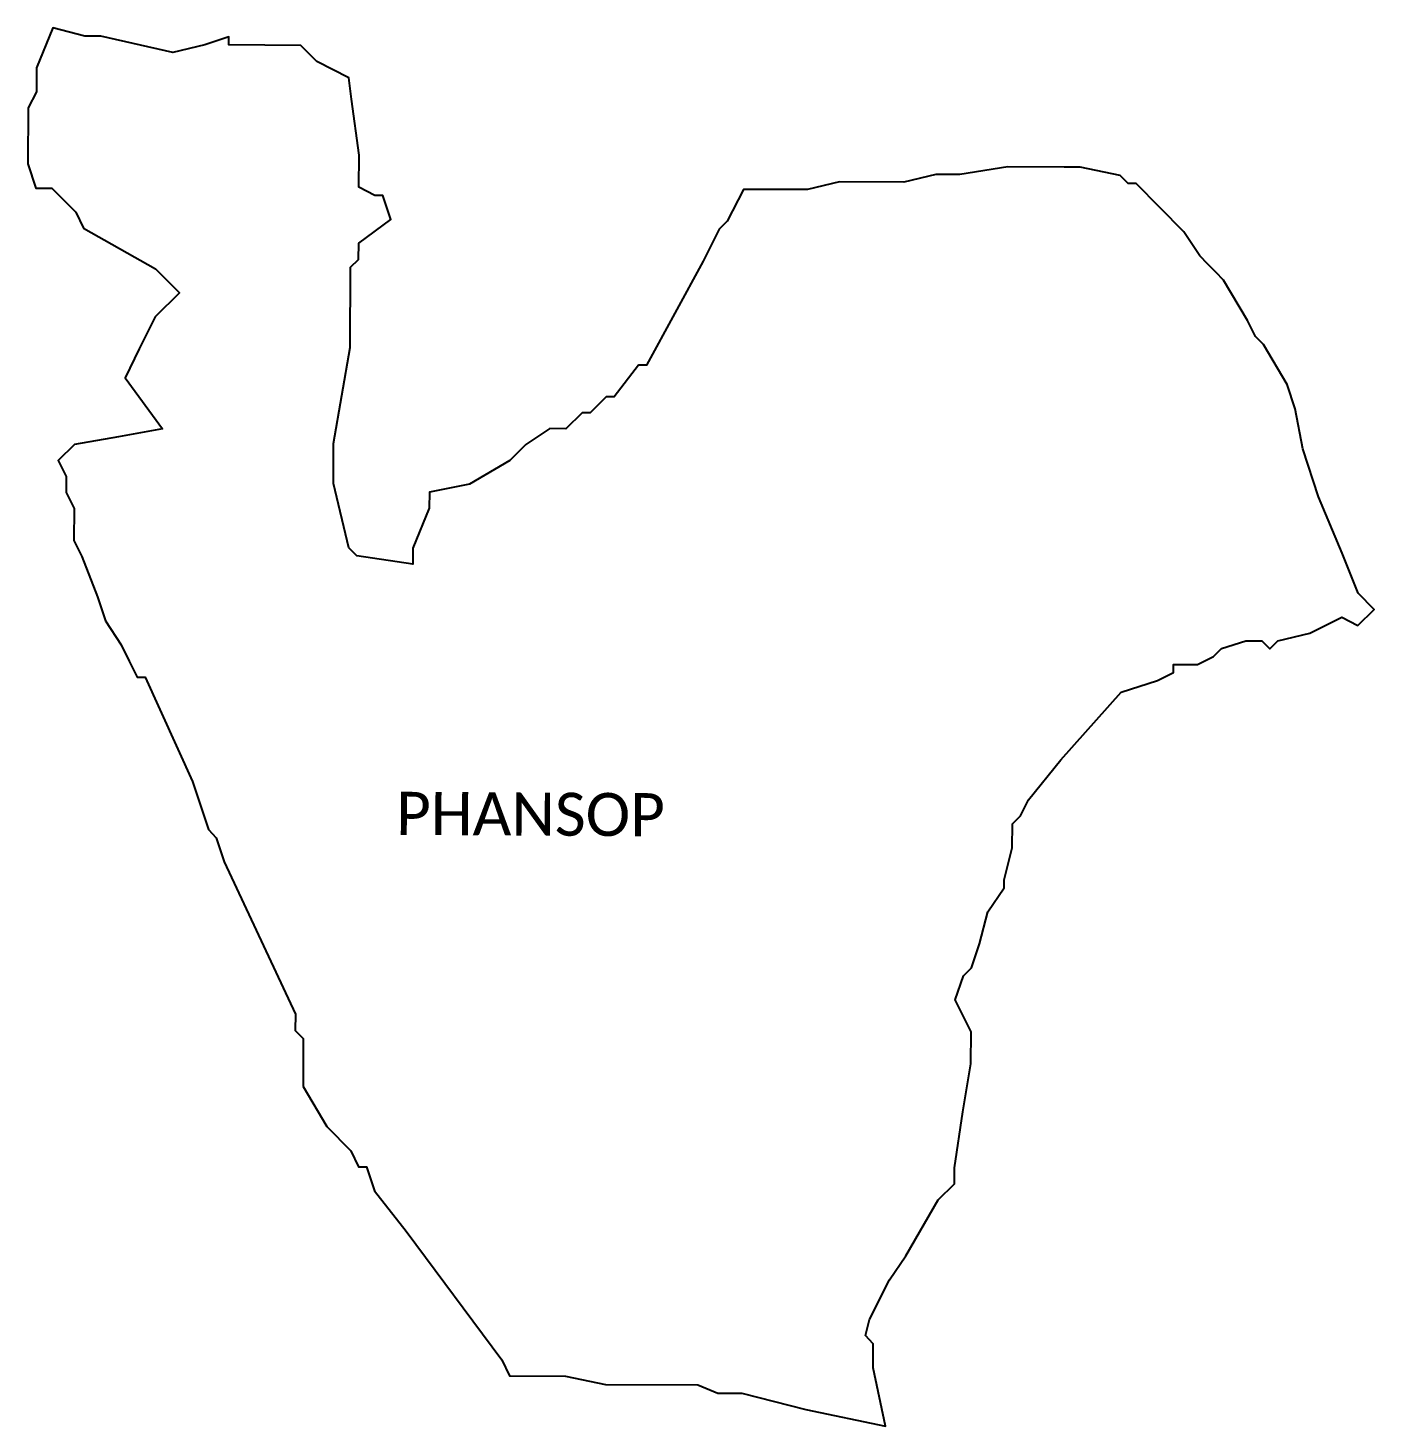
# Model space of a CAD drawing. Header units: metres. Extents: x 316875 to 322004, y 1873024 to 1876624.
# Drawn here: x 318754 to 322004, y 1873024 to 1876400 of the extents above; entities that cross this region are included whole.
import ezdxf

# ---------------------------------------------------------------- set-up
doc = ezdxf.new("R2010")
doc.units = ezdxf.units.M
doc.layers.add('VILLAGE BOUNDRY', color=10, linetype='Continuous')
doc.layers.add('VILLAGE NAME', color=250, linetype='Continuous')
doc.styles.get("Standard").update_dxf_attribs({"font": 'simplex.shx'})

msp = doc.modelspace()

# ---------------------------------------------------------------- linework, layer by layer
at = {"layer": 'VILLAGE BOUNDRY'}
msp.add_lwpolyline([(321248.1, 1874632.5), (321394.1, 1874796.2), (321481.3, 1874824.7), (321520.1, 1874843.8), (321520.2, 1874863.2), (321578.2, 1874863), (321617, 1874882), (321636.4, 1874901.2), (321694.6, 1874920.3), (321733.3, 1874920), (321752.5, 1874900.6), (321772, 1874919.8), (321849.4, 1874938.7), (321927, 1874977), (321965.6, 1874957.4), (322004.5, 1874995.9), (321966, 1875034.8), (321927.9, 1875131.7), (321870.6, 1875267.4), (321832.6, 1875383.7), (321813.7, 1875480.5), (321794.7, 1875538.7), (321737.2, 1875635.7), (321718, 1875655.2), (321698.8, 1875693.9), (321641.3, 1875791), (321622.1, 1875810.5), (321602.9, 1875829.9), (321583.6, 1875849.3), (321545.3, 1875907.5), (321487.6, 1875966), (321429.9, 1876024.3), (321410.5, 1876024.3), (321391.3, 1876043.8), (321294.7, 1876063.7), (321256, 1876063.9), (321120.6, 1876064.6), (321004.4, 1876046), (320946.4, 1876046.3), (320869, 1876027.4), (320714.2, 1876028.2), (320636.7, 1876009.6), (320578.7, 1876009.6), (320482, 1876010.2), (320442.9, 1875933), (320423.4, 1875913.7), (320384.3, 1875836.6), (320247.5, 1875586), (320228.1, 1875586), (320169.7, 1875509), (320150.4, 1875509.1), (320111.4, 1875470.6), (320092.1, 1875470.7), (320053.2, 1875432.2), (320014.5, 1875432.4), (319956.3, 1875394.1), (319917.4, 1875355.6), (319820.4, 1875298.1), (319723.5, 1875279.3), (319723.3, 1875240.6), (319683.9, 1875144.1), (319683.9, 1875105.4), (319548.6, 1875125.5), (319529.3, 1875145), (319491.8, 1875300), (319491.8, 1875338.6), (319492.1, 1875396.7), (319512.1, 1875512.6), (319532, 1875628.6), (319533.1, 1875822), (319552.6, 1875841.2), (319552.8, 1875879.9), (319630.5, 1875937.5), (319611.4, 1875995.6), (319592.1, 1875995.7), (319553.5, 1876015.3), (319554, 1876092.7), (319535.3, 1876228.2), (319528.8, 1876279.8), (319451.7, 1876319), (319413.3, 1876357.9), (319239.3, 1876358.9), (319239.4, 1876378.2), (319181.3, 1876359.2), (319103.8, 1876340.3), (318930, 1876379.9), (318891.3, 1876380.1), (318814.1, 1876399.9), (318774.9, 1876303.4), (318774.6, 1876245.4), (318755, 1876206.9), (318754.3, 1876071.5), (318773.3, 1876013.4), (318812, 1876013.2), (318869.6, 1875954.9), (318888.7, 1875916.1), (319062.2, 1875818.4), (319119.9, 1875760.1), (319061.6, 1875702.4), (319042, 1875663.9), (319022.4, 1875625.3), (318989, 1875554.8), (319079.4, 1875431.6), (318972.9, 1875412.9), (318866.5, 1875394.2), (318827.5, 1875355.7), (318846.7, 1875317), (318846.5, 1875278.3), (318865.6, 1875239.5), (318865.1, 1875162.2), (318884.2, 1875123.4), (318922.4, 1875026.5), (318941.4, 1874968.4), (318979.7, 1874910.1), (318998.8, 1874871.3), (319018, 1874832.6), (319037.3, 1874832.5), (319151.9, 1874580.5), (319189.9, 1874464.3), (319209.1, 1874444.8), (319228.1, 1874386.7), (319400.1, 1874018.3), (319399.8, 1873979.6), (319419, 1873960.2), (319418.8, 1873921.5), (319418.4, 1873844.2), (319475.9, 1873747.2), (319533.6, 1873688.9), (319552.7, 1873650.1), (319572, 1873650), (319591, 1873591.9), (319667.8, 1873494.8), (319898.1, 1873184.1), (319917.2, 1873145.3), (320052.5, 1873144.6), (320149.1, 1873124.7), (320371.4, 1873123.4), (320419.7, 1873103.8), (320477.7, 1873103.5), (320632.2, 1873063.9), (320825.2, 1873024.2), (320795.4, 1873164.9), (320795.4, 1873223), (320776.2, 1873242.4), (320785.9, 1873281), (320834.9, 1873377.5), (320874, 1873435.3), (320952, 1873570.3), (320991.2, 1873608.8), (320991.2, 1873647.4), (321011.2, 1873782.7), (321031.3, 1873898.7), (321031.7, 1873976.1), (320993.4, 1874053.6), (321013.1, 1874111.6), (321032.5, 1874130.8), (321052.2, 1874188.7), (321072, 1874266), (321111, 1874323.8), (321111.1, 1874343.2), (321130.9, 1874420.4), (321131.2, 1874478.4), (321150.6, 1874497.7), (321170.2, 1874536.2)], close=True, dxfattribs=at)

# ---------------------------------------------------------------- texts
at = {"layer": 'VILLAGE NAME', "insert": (319643.5, 1874555.7), "char_height": 104.042, "attachment_point": 1, "rotation": 359.6762}
msp.add_mtext_dynamic_manual_height_columns('{\\fCalibri|b0|i0|c0|p34;PHANSOP}', width=1755.493, gutter_width=520.2, heights=[0], dxfattribs=at)

doc.saveas('drawing.dxf')
